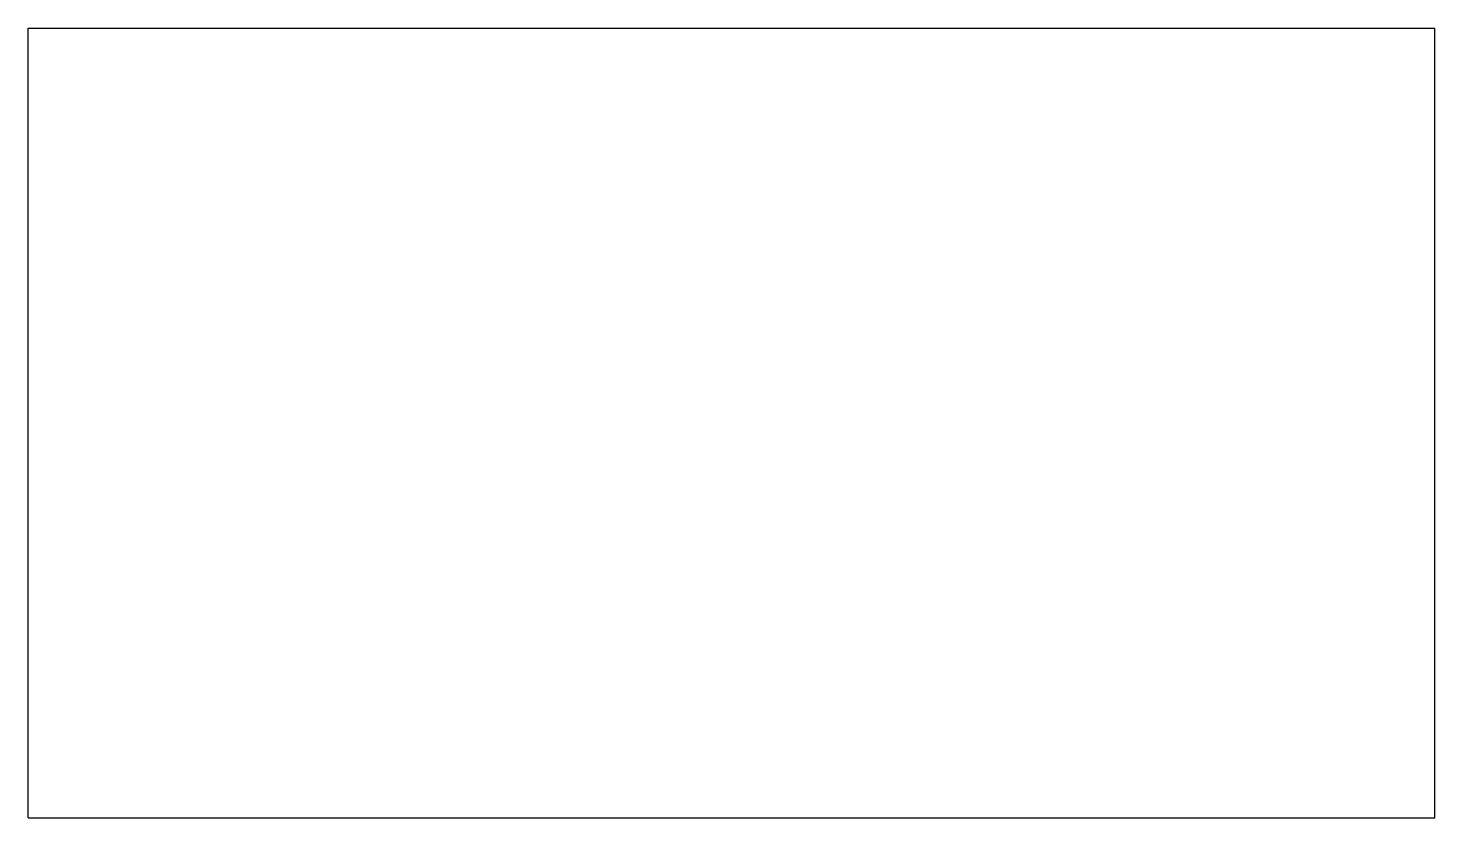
# Model space of a CAD drawing. Header units: millimetres. Extents: x -245 to 569, y -19 to 438.
import ezdxf

# ---------------------------------------------------------------- set-up
doc = ezdxf.new("R2010")
doc.units = ezdxf.units.MM
doc.linetypes.add('K5LT_BASIC', pattern=[0])
doc.layers.add('Системный слой', color=7, linetype='Continuous')

msp = doc.modelspace()

# ---------------------------------------------------------------- linework, layer by layer
at = {"layer": 'Системный слой', "color": 150, "linetype": 'K5LT_BASIC', "lineweight": 30}
for p, q in [((-245.23, 437.62), (-227.43, 437.62)), ((-245.23, -19.38), (-245.23, 437.62)), ((-227.43, 437.62), (-224.92, 437.62)), ((-224.92, 437.62), (548.68, 437.62)), ((548.68, 437.62), (551.2, 437.62)), ((551.2, 437.62), (569, 437.62)), ((569, -19.38), (569, 437.62)), ((-245.23, -19.38), (-227.43, -19.38)), ((-227.43, -19.38), (-224.92, -19.38)), ((-224.92, -19.38), (548.68, -19.38)), ((548.68, -19.38), (551.2, -19.38)), ((551.2, -19.38), (569, -19.38))]:
    msp.add_line(p, q, dxfattribs=at)

doc.saveas('drawing.dxf')
